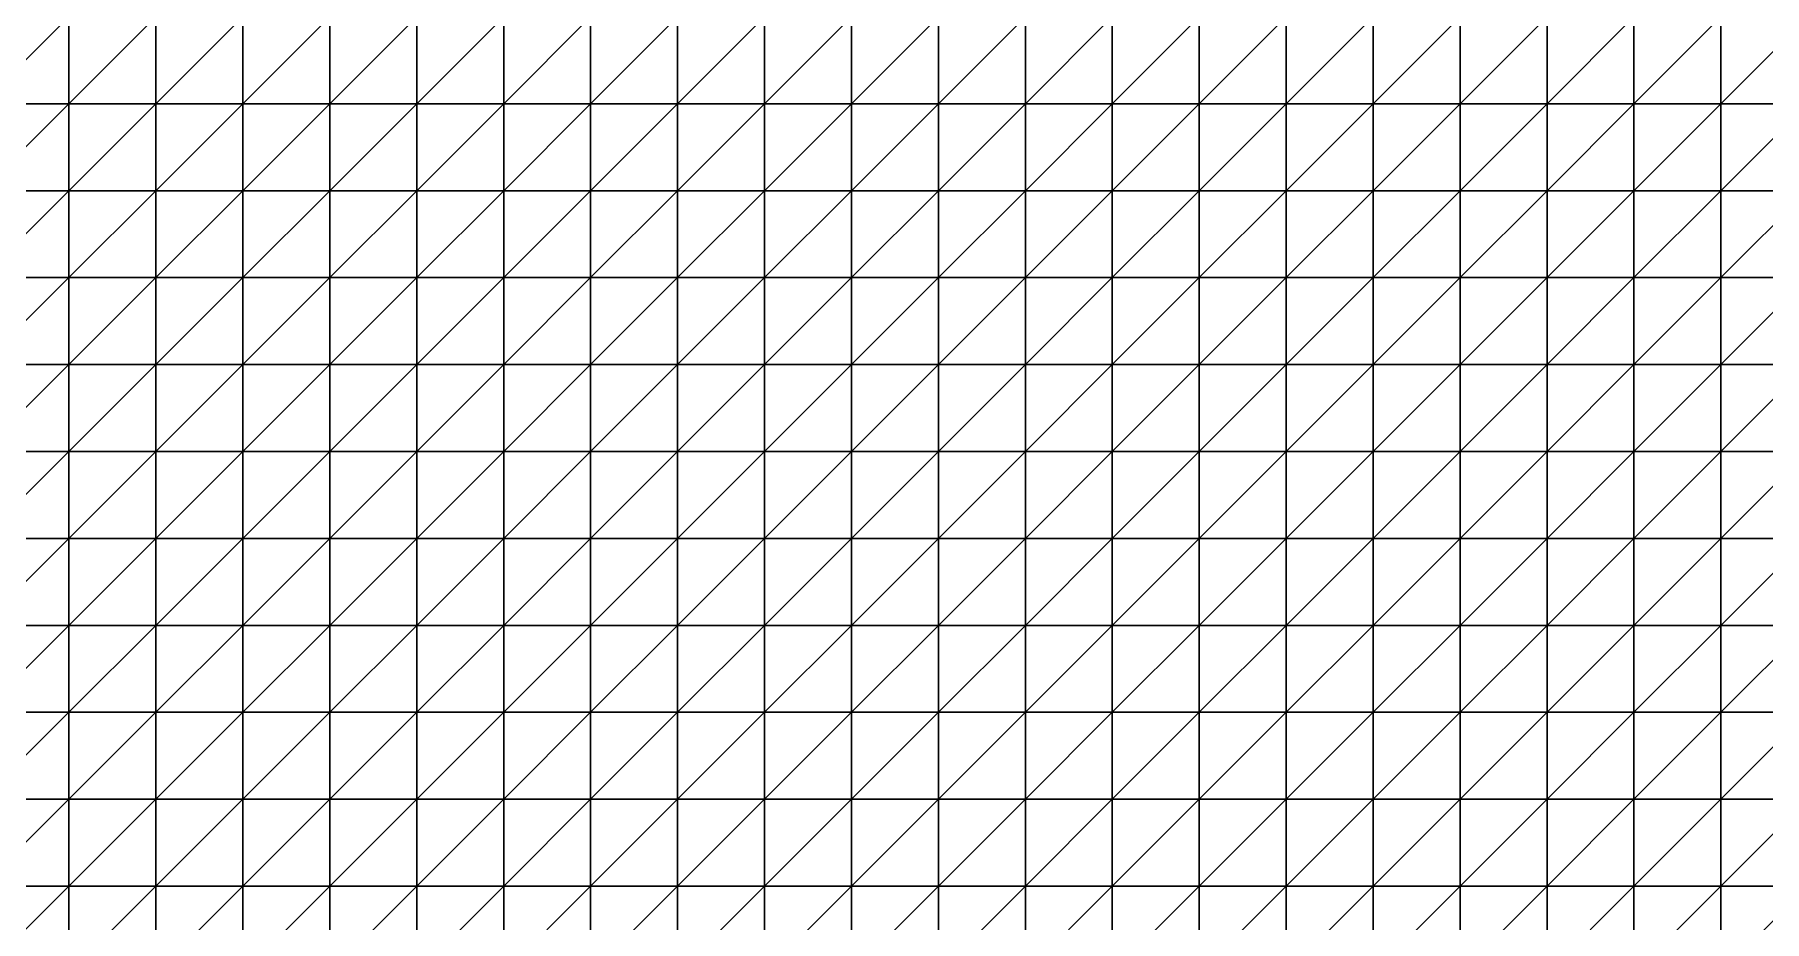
# Model space of a CAD drawing. Header units: metres. Extents: x 351000 to 353000, y 7455000 to 7457000.
# Drawn here: x 351490.1 to 351987.5, y 7456489.9 to 7456744.9 of the extents above; entities that cross this region are included whole.
import ezdxf

# ---------------------------------------------------------------- set-up
doc = ezdxf.new("R2010")
doc.units = ezdxf.units.M

msp = doc.modelspace()

# ---------------------------------------------------------------- linework, layer by layer
at = {"layer": 'TOPOGRAPHY'}
for points in [[(351475, 7456725, 1232.25), (351500, 7456725, 1232.84), (351500, 7456750, 1229.8)], [(351475, 7456725, 1232.25), (351500, 7456750, 1229.8), (351475, 7456750, 1229.65)], [(351500, 7456725, 1232.84), (351525, 7456725, 1232.74), (351525, 7456750, 1229.42)], [(351500, 7456725, 1232.84), (351525, 7456750, 1229.42), (351500, 7456750, 1229.8)], [(351525, 7456725, 1232.74), (351550, 7456725, 1231.99), (351550, 7456750, 1228.6)], [(351525, 7456725, 1232.74), (351550, 7456750, 1228.6), (351525, 7456750, 1229.42)], [(351550, 7456725, 1231.99), (351575, 7456725, 1230.74), (351575, 7456750, 1227.48)], [(351550, 7456725, 1231.99), (351575, 7456750, 1227.48), (351550, 7456750, 1228.6)], [(351575, 7456725, 1230.74), (351600, 7456725, 1229.17), (351600, 7456750, 1226.22)], [(351575, 7456725, 1230.74), (351600, 7456750, 1226.22), (351575, 7456750, 1227.48)], [(351600, 7456725, 1229.17), (351625, 7456725, 1227.48), (351625, 7456750, 1224.99)], [(351600, 7456725, 1229.17), (351625, 7456750, 1224.99), (351600, 7456750, 1226.22)], [(351625, 7456725, 1227.48), (351650, 7456725, 1225.91), (351650, 7456750, 1223.96)], [(351625, 7456725, 1227.48), (351650, 7456750, 1223.96), (351625, 7456750, 1224.99)], [(351650, 7456725, 1225.91), (351675, 7456725, 1224.66), (351675, 7456750, 1223.28)], [(351650, 7456725, 1225.91), (351675, 7456750, 1223.28), (351650, 7456750, 1223.96)], [(351675, 7456725, 1224.66), (351700, 7456725, 1223.91), (351700, 7456750, 1223.06)], [(351675, 7456725, 1224.66), (351700, 7456750, 1223.06), (351675, 7456750, 1223.28)], [(351700, 7456725, 1223.91), (351725, 7456725, 1223.79), (351725, 7456750, 1223.35)], [(351700, 7456725, 1223.91), (351725, 7456750, 1223.35), (351700, 7456750, 1223.06)], [(351725, 7456725, 1223.79), (351750, 7456725, 1224.37), (351750, 7456750, 1224.17)], [(351725, 7456725, 1223.79), (351750, 7456750, 1224.17), (351725, 7456750, 1223.35)], [(351750, 7456725, 1224.37), (351775, 7456725, 1225.65), (351775, 7456750, 1225.48)], [(351750, 7456725, 1224.37), (351775, 7456750, 1225.48), (351750, 7456750, 1224.17)], [(351775, 7456725, 1225.65), (351800, 7456725, 1227.59), (351800, 7456750, 1227.22)], [(351775, 7456725, 1225.65), (351800, 7456750, 1227.22), (351775, 7456750, 1225.48)], [(351800, 7456725, 1227.59), (351825, 7456725, 1230.09), (351825, 7456750, 1229.29)], [(351800, 7456725, 1227.59), (351825, 7456750, 1229.29), (351800, 7456750, 1227.22)], [(351825, 7456725, 1230.09), (351850, 7456725, 1233.02), (351850, 7456750, 1231.59)], [(351825, 7456725, 1230.09), (351850, 7456750, 1231.59), (351825, 7456750, 1229.29)], [(351850, 7456725, 1233.02), (351875, 7456725, 1236.21), (351875, 7456750, 1234.02)], [(351850, 7456725, 1233.02), (351875, 7456750, 1234.02), (351850, 7456750, 1231.59)], [(351875, 7456725, 1236.21), (351900, 7456725, 1239.51), (351900, 7456750, 1236.47)], [(351875, 7456725, 1236.21), (351900, 7456750, 1236.47), (351875, 7456750, 1234.02)], [(351900, 7456725, 1239.51), (351925, 7456725, 1242.76), (351925, 7456750, 1238.87)], [(351900, 7456725, 1239.51), (351925, 7456750, 1238.87), (351900, 7456750, 1236.47)], [(351925, 7456725, 1242.76), (351950, 7456725, 1245.83), (351950, 7456750, 1241.16)], [(351925, 7456725, 1242.76), (351950, 7456750, 1241.16), (351925, 7456750, 1238.87)], [(351950, 7456725, 1245.83), (351975, 7456725, 1248.62), (351975, 7456750, 1243.32)], [(351950, 7456725, 1245.83), (351975, 7456750, 1243.32), (351950, 7456750, 1241.16)], [(351975, 7456725, 1248.62), (352000, 7456725, 1251.05), (352000, 7456750, 1245.33)], [(351975, 7456725, 1248.62), (352000, 7456750, 1245.33), (351975, 7456750, 1243.32)], [(351475, 7456700, 1234.26), (351500, 7456700, 1235.17), (351500, 7456725, 1232.84)], [(351475, 7456700, 1234.26), (351500, 7456725, 1232.84), (351475, 7456725, 1232.25)], [(351500, 7456700, 1235.17), (351525, 7456700, 1235.32), (351525, 7456725, 1232.74)], [(351500, 7456700, 1235.17), (351525, 7456725, 1232.74), (351500, 7456725, 1232.84)], [(351525, 7456700, 1235.32), (351550, 7456700, 1234.74), (351550, 7456725, 1231.99)], [(351525, 7456700, 1235.32), (351550, 7456725, 1231.99), (351525, 7456725, 1232.74)], [(351550, 7456700, 1234.74), (351575, 7456700, 1233.56), (351575, 7456725, 1230.74)], [(351550, 7456700, 1234.74), (351575, 7456725, 1230.74), (351550, 7456725, 1231.99)], [(351575, 7456700, 1233.56), (351600, 7456700, 1231.95), (351600, 7456725, 1229.17)], [(351575, 7456700, 1233.56), (351600, 7456725, 1229.17), (351575, 7456725, 1230.74)], [(351600, 7456700, 1231.95), (351625, 7456700, 1230.15), (351625, 7456725, 1227.48)], [(351600, 7456700, 1231.95), (351625, 7456725, 1227.48), (351600, 7456725, 1229.17)], [(351625, 7456700, 1230.15), (351650, 7456700, 1228.39), (351650, 7456725, 1225.91)], [(351625, 7456700, 1230.15), (351650, 7456725, 1225.91), (351625, 7456725, 1227.48)], [(351650, 7456700, 1228.39), (351675, 7456700, 1226.94), (351675, 7456725, 1224.66)], [(351650, 7456700, 1228.39), (351675, 7456725, 1224.66), (351650, 7456725, 1225.91)], [(351675, 7456700, 1226.94), (351700, 7456700, 1226.01), (351700, 7456725, 1223.91)], [(351675, 7456700, 1226.94), (351700, 7456725, 1223.91), (351675, 7456725, 1224.66)], [(351700, 7456700, 1226.01), (351725, 7456700, 1225.78), (351725, 7456725, 1223.79)], [(351700, 7456700, 1226.01), (351725, 7456725, 1223.79), (351700, 7456725, 1223.91)], [(351725, 7456700, 1225.78), (351750, 7456700, 1226.35), (351750, 7456725, 1224.37)], [(351725, 7456700, 1225.78), (351750, 7456725, 1224.37), (351725, 7456725, 1223.79)], [(351750, 7456700, 1226.35), (351775, 7456700, 1227.75), (351775, 7456725, 1225.65)], [(351750, 7456700, 1226.35), (351775, 7456725, 1225.65), (351750, 7456725, 1224.37)], [(351775, 7456700, 1227.75), (351800, 7456700, 1229.96), (351800, 7456725, 1227.59)], [(351775, 7456700, 1227.75), (351800, 7456725, 1227.59), (351775, 7456725, 1225.65)], [(351800, 7456700, 1229.96), (351825, 7456700, 1232.85), (351825, 7456725, 1230.09)], [(351800, 7456700, 1229.96), (351825, 7456725, 1230.09), (351800, 7456725, 1227.59)], [(351825, 7456700, 1232.85), (351850, 7456700, 1236.29), (351850, 7456725, 1233.02)], [(351825, 7456700, 1232.85), (351850, 7456725, 1233.02), (351825, 7456725, 1230.09)], [(351850, 7456700, 1236.29), (351875, 7456700, 1240.07), (351875, 7456725, 1236.21)], [(351850, 7456700, 1236.29), (351875, 7456725, 1236.21), (351850, 7456725, 1233.02)], [(351875, 7456700, 1240.07), (351900, 7456700, 1243.97), (351900, 7456725, 1239.51)], [(351875, 7456700, 1240.07), (351900, 7456725, 1239.51), (351875, 7456725, 1236.21)], [(351900, 7456700, 1243.97), (351925, 7456700, 1247.8), (351925, 7456725, 1242.76)], [(351900, 7456700, 1243.97), (351925, 7456725, 1242.76), (351900, 7456725, 1239.51)], [(351925, 7456700, 1247.8), (351950, 7456700, 1251.34), (351950, 7456725, 1245.83)], [(351925, 7456700, 1247.8), (351950, 7456725, 1245.83), (351925, 7456725, 1242.76)], [(351950, 7456700, 1251.34), (351975, 7456700, 1254.45), (351975, 7456725, 1248.62)], [(351950, 7456700, 1251.34), (351975, 7456725, 1248.62), (351950, 7456725, 1245.83)], [(351975, 7456700, 1254.45), (352000, 7456700, 1257.01), (352000, 7456725, 1251.05)], [(351975, 7456700, 1254.45), (352000, 7456725, 1251.05), (351975, 7456725, 1248.62)], [(351475, 7456675, 1235.48), (351500, 7456675, 1236.64), (351500, 7456700, 1235.17)], [(351475, 7456675, 1235.48), (351500, 7456700, 1235.17), (351475, 7456700, 1234.26)], [(351500, 7456675, 1236.64), (351525, 7456675, 1237.09), (351525, 7456700, 1235.32)], [(351500, 7456675, 1236.64), (351525, 7456700, 1235.32), (351500, 7456700, 1235.17)], [(351525, 7456675, 1237.09), (351550, 7456675, 1236.85), (351550, 7456700, 1234.74)], [(351525, 7456675, 1237.09), (351550, 7456700, 1234.74), (351525, 7456700, 1235.32)], [(351550, 7456675, 1236.85), (351575, 7456675, 1236), (351575, 7456700, 1233.56)], [(351550, 7456675, 1236.85), (351575, 7456700, 1233.56), (351550, 7456700, 1234.74)], [(351575, 7456675, 1236), (351600, 7456675, 1234.71), (351600, 7456700, 1231.95)], [(351575, 7456675, 1236), (351600, 7456700, 1231.95), (351575, 7456700, 1233.56)], [(351600, 7456675, 1234.71), (351625, 7456675, 1233.18), (351625, 7456700, 1230.15)], [(351600, 7456675, 1234.71), (351625, 7456700, 1230.15), (351600, 7456700, 1231.95)], [(351625, 7456675, 1233.18), (351650, 7456675, 1231.67), (351650, 7456700, 1228.39)], [(351625, 7456675, 1233.18), (351650, 7456700, 1228.39), (351625, 7456700, 1230.15)], [(351650, 7456675, 1231.67), (351675, 7456675, 1230.43), (351675, 7456700, 1226.94)], [(351650, 7456675, 1231.67), (351675, 7456700, 1226.94), (351650, 7456700, 1228.39)], [(351675, 7456675, 1230.43), (351700, 7456675, 1229.69), (351700, 7456700, 1226.01)], [(351675, 7456675, 1230.43), (351700, 7456700, 1226.01), (351675, 7456700, 1226.94)], [(351700, 7456675, 1229.69), (351725, 7456675, 1229.62), (351725, 7456700, 1225.78)], [(351700, 7456675, 1229.69), (351725, 7456700, 1225.78), (351700, 7456700, 1226.01)], [(351725, 7456675, 1229.62), (351750, 7456675, 1230.37), (351750, 7456700, 1226.35)], [(351725, 7456675, 1229.62), (351750, 7456700, 1226.35), (351725, 7456700, 1225.78)], [(351750, 7456675, 1230.37), (351775, 7456675, 1231.97), (351775, 7456700, 1227.75)], [(351750, 7456675, 1230.37), (351775, 7456700, 1227.75), (351750, 7456700, 1226.35)], [(351775, 7456675, 1231.97), (351800, 7456675, 1234.4), (351800, 7456700, 1229.96)], [(351775, 7456675, 1231.97), (351800, 7456700, 1229.96), (351775, 7456700, 1227.75)], [(351800, 7456675, 1234.4), (351825, 7456675, 1237.55), (351825, 7456700, 1232.85)], [(351800, 7456675, 1234.4), (351825, 7456700, 1232.85), (351800, 7456700, 1229.96)], [(351825, 7456675, 1237.55), (351850, 7456675, 1241.25), (351850, 7456700, 1236.29)], [(351825, 7456675, 1237.55), (351850, 7456700, 1236.29), (351825, 7456700, 1232.85)], [(351850, 7456675, 1241.25), (351875, 7456675, 1245.28), (351875, 7456700, 1240.07)], [(351850, 7456675, 1241.25), (351875, 7456700, 1240.07), (351850, 7456700, 1236.29)], [(351875, 7456675, 1245.28), (351900, 7456675, 1249.42), (351900, 7456700, 1243.97)], [(351875, 7456675, 1245.28), (351900, 7456700, 1243.97), (351875, 7456700, 1240.07)], [(351900, 7456675, 1249.42), (351925, 7456675, 1253.41), (351925, 7456700, 1247.8)], [(351900, 7456675, 1249.42), (351925, 7456700, 1247.8), (351900, 7456700, 1243.97)], [(351925, 7456675, 1253.41), (351950, 7456675, 1257.03), (351950, 7456700, 1251.34)], [(351925, 7456675, 1253.41), (351950, 7456700, 1251.34), (351925, 7456700, 1247.8)], [(351950, 7456675, 1257.03), (351975, 7456675, 1260.09), (351975, 7456700, 1254.45)], [(351950, 7456675, 1257.03), (351975, 7456700, 1254.45), (351950, 7456700, 1251.34)], [(351975, 7456675, 1260.09), (352000, 7456675, 1262.44), (352000, 7456700, 1257.01)], [(351975, 7456675, 1260.09), (352000, 7456700, 1257.01), (351975, 7456700, 1254.45)], [(351475, 7456650, 1235.97), (351500, 7456650, 1237.38), (351500, 7456675, 1236.64)], [(351475, 7456650, 1235.97), (351500, 7456675, 1236.64), (351475, 7456675, 1235.48)], [(351500, 7456650, 1237.38), (351525, 7456650, 1238.24), (351525, 7456675, 1237.09)], [(351500, 7456650, 1237.38), (351525, 7456675, 1237.09), (351500, 7456675, 1236.64)], [(351525, 7456650, 1238.24), (351550, 7456650, 1238.54), (351550, 7456675, 1236.85)], [(351525, 7456650, 1238.24), (351550, 7456675, 1236.85), (351525, 7456675, 1237.09)], [(351550, 7456650, 1238.54), (351575, 7456650, 1238.32), (351575, 7456675, 1236)], [(351550, 7456650, 1238.54), (351575, 7456675, 1236), (351550, 7456675, 1236.85)], [(351575, 7456650, 1238.32), (351600, 7456650, 1237.7), (351600, 7456675, 1234.71)], [(351575, 7456650, 1238.32), (351600, 7456675, 1234.71), (351575, 7456675, 1236)], [(351600, 7456650, 1237.7), (351625, 7456650, 1236.84), (351625, 7456675, 1233.18)], [(351600, 7456650, 1237.7), (351625, 7456675, 1233.18), (351600, 7456675, 1234.71)], [(351625, 7456650, 1236.84), (351650, 7456650, 1235.96), (351650, 7456675, 1231.67)], [(351625, 7456650, 1236.84), (351650, 7456675, 1231.67), (351625, 7456675, 1233.18)], [(351650, 7456650, 1235.96), (351675, 7456650, 1235.28), (351675, 7456675, 1230.43)], [(351650, 7456650, 1235.96), (351675, 7456675, 1230.43), (351650, 7456675, 1231.67)], [(351675, 7456650, 1235.28), (351700, 7456650, 1235), (351700, 7456675, 1229.69)], [(351675, 7456650, 1235.28), (351700, 7456675, 1229.69), (351675, 7456675, 1230.43)], [(351700, 7456650, 1235), (351725, 7456650, 1235.31), (351725, 7456675, 1229.62)], [(351700, 7456650, 1235), (351725, 7456675, 1229.62), (351700, 7456675, 1229.69)], [(351725, 7456650, 1235.31), (351750, 7456650, 1236.33), (351750, 7456675, 1230.37)], [(351725, 7456650, 1235.31), (351750, 7456675, 1230.37), (351725, 7456675, 1229.62)], [(351750, 7456650, 1236.33), (351775, 7456650, 1238.09), (351775, 7456675, 1231.97)], [(351750, 7456650, 1236.33), (351775, 7456675, 1231.97), (351750, 7456675, 1230.37)], [(351775, 7456650, 1238.09), (351800, 7456650, 1240.6), (351800, 7456675, 1234.4)], [(351775, 7456650, 1238.09), (351800, 7456675, 1234.4), (351775, 7456675, 1231.97)], [(351800, 7456650, 1240.6), (351825, 7456650, 1243.75), (351825, 7456675, 1237.55)], [(351800, 7456650, 1240.6), (351825, 7456675, 1237.55), (351800, 7456675, 1234.4)], [(351825, 7456650, 1243.75), (351850, 7456650, 1247.37), (351850, 7456675, 1241.25)], [(351825, 7456650, 1243.75), (351850, 7456675, 1241.25), (351825, 7456675, 1237.55)], [(351850, 7456650, 1247.37), (351875, 7456650, 1251.27), (351875, 7456675, 1245.28)], [(351850, 7456650, 1247.37), (351875, 7456675, 1245.28), (351850, 7456675, 1241.25)], [(351875, 7456650, 1251.27), (351900, 7456650, 1255.21), (351900, 7456675, 1249.42)], [(351875, 7456650, 1251.27), (351900, 7456675, 1249.42), (351875, 7456675, 1245.28)], [(351900, 7456650, 1255.21), (351925, 7456650, 1258.94), (351925, 7456675, 1253.41)], [(351900, 7456650, 1255.21), (351925, 7456675, 1253.41), (351900, 7456675, 1249.42)], [(351925, 7456650, 1258.94), (351950, 7456650, 1262.24), (351950, 7456675, 1257.03)], [(351925, 7456650, 1258.94), (351950, 7456675, 1257.03), (351925, 7456675, 1253.41)], [(351950, 7456650, 1262.24), (351975, 7456650, 1264.9), (351975, 7456675, 1260.09)], [(351950, 7456650, 1262.24), (351975, 7456675, 1260.09), (351950, 7456675, 1257.03)], [(351975, 7456650, 1264.9), (352000, 7456650, 1266.79), (352000, 7456675, 1262.44)], [(351975, 7456650, 1264.9), (352000, 7456675, 1262.44), (351975, 7456675, 1260.09)], [(351475, 7456625, 1236.01), (351500, 7456625, 1237.74), (351500, 7456650, 1237.38)], [(351475, 7456625, 1236.01), (351500, 7456650, 1237.38), (351475, 7456650, 1235.97)], [(351500, 7456625, 1237.74), (351525, 7456625, 1239.15), (351525, 7456650, 1238.24)], [(351500, 7456625, 1237.74), (351525, 7456650, 1238.24), (351500, 7456650, 1237.38)], [(351525, 7456625, 1239.15), (351550, 7456625, 1240.18), (351550, 7456650, 1238.54)], [(351525, 7456625, 1239.15), (351550, 7456650, 1238.54), (351525, 7456650, 1238.24)], [(351550, 7456625, 1240.18), (351575, 7456625, 1240.83), (351575, 7456650, 1238.32)], [(351550, 7456625, 1240.18), (351575, 7456650, 1238.32), (351550, 7456650, 1238.54)], [(351575, 7456625, 1240.83), (351600, 7456625, 1241.16), (351600, 7456650, 1237.7)], [(351575, 7456625, 1240.83), (351600, 7456650, 1237.7), (351575, 7456650, 1238.32)], [(351600, 7456625, 1241.16), (351625, 7456625, 1241.25), (351625, 7456650, 1236.84)], [(351600, 7456625, 1241.16), (351625, 7456650, 1236.84), (351600, 7456650, 1237.7)], [(351625, 7456625, 1241.25), (351650, 7456625, 1241.27), (351650, 7456650, 1235.96)], [(351625, 7456625, 1241.25), (351650, 7456650, 1235.96), (351625, 7456650, 1236.84)], [(351650, 7456625, 1241.27), (351675, 7456625, 1241.37), (351675, 7456650, 1235.28)], [(351650, 7456625, 1241.27), (351675, 7456650, 1235.28), (351650, 7456650, 1235.96)], [(351675, 7456625, 1241.37), (351700, 7456625, 1241.72), (351700, 7456650, 1235)], [(351675, 7456625, 1241.37), (351700, 7456650, 1235), (351675, 7456650, 1235.28)], [(351700, 7456625, 1241.72), (351725, 7456625, 1242.47), (351725, 7456650, 1235.31)], [(351700, 7456625, 1241.72), (351725, 7456650, 1235.31), (351700, 7456650, 1235)], [(351725, 7456625, 1242.47), (351750, 7456625, 1243.72), (351750, 7456650, 1236.33)], [(351725, 7456625, 1242.47), (351750, 7456650, 1236.33), (351725, 7456650, 1235.31)], [(351750, 7456625, 1243.72), (351775, 7456625, 1245.53), (351775, 7456650, 1238.09)], [(351750, 7456625, 1243.72), (351775, 7456650, 1238.09), (351750, 7456650, 1236.33)], [(351775, 7456625, 1245.53), (351800, 7456625, 1247.9), (351800, 7456650, 1240.6)], [(351775, 7456625, 1245.53), (351800, 7456650, 1240.6), (351775, 7456650, 1238.09)], [(351800, 7456625, 1247.9), (351825, 7456625, 1250.75), (351825, 7456650, 1243.75)], [(351800, 7456625, 1247.9), (351825, 7456650, 1243.75), (351800, 7456650, 1240.6)], [(351825, 7456625, 1250.75), (351850, 7456625, 1253.95), (351850, 7456650, 1247.37)], [(351825, 7456625, 1250.75), (351850, 7456650, 1247.37), (351825, 7456650, 1243.75)], [(351850, 7456625, 1253.95), (351875, 7456625, 1257.33), (351875, 7456650, 1251.27)], [(351850, 7456625, 1253.95), (351875, 7456650, 1251.27), (351850, 7456650, 1247.37)], [(351875, 7456625, 1257.33), (351900, 7456625, 1260.68), (351900, 7456650, 1255.21)], [(351875, 7456625, 1257.33), (351900, 7456650, 1255.21), (351875, 7456650, 1251.27)], [(351900, 7456625, 1260.68), (351925, 7456625, 1263.79), (351925, 7456650, 1258.94)], [(351900, 7456625, 1260.68), (351925, 7456650, 1258.94), (351900, 7456650, 1255.21)], [(351925, 7456625, 1263.79), (351950, 7456625, 1266.46), (351950, 7456650, 1262.24)], [(351925, 7456625, 1263.79), (351950, 7456650, 1262.24), (351925, 7456650, 1258.94)], [(351950, 7456625, 1266.46), (351975, 7456625, 1268.5), (351975, 7456650, 1264.9)], [(351950, 7456625, 1266.46), (351975, 7456650, 1264.9), (351950, 7456650, 1262.24)], [(351975, 7456625, 1268.5), (352000, 7456625, 1269.8), (352000, 7456650, 1266.79)], [(351975, 7456625, 1268.5), (352000, 7456650, 1266.79), (351975, 7456650, 1264.9)], [(351475, 7456600, 1236.05), (351500, 7456600, 1238.17), (351500, 7456625, 1237.74)], [(351475, 7456600, 1236.05), (351500, 7456625, 1237.74), (351475, 7456625, 1236.01)], [(351500, 7456600, 1238.17), (351525, 7456600, 1240.23), (351525, 7456625, 1239.15)], [(351500, 7456600, 1238.17), (351525, 7456625, 1239.15), (351500, 7456625, 1237.74)], [(351525, 7456600, 1240.23), (351550, 7456600, 1242.13), (351550, 7456625, 1240.18)], [(351525, 7456600, 1240.23), (351550, 7456625, 1240.18), (351525, 7456625, 1239.15)], [(351550, 7456600, 1242.13), (351575, 7456600, 1243.79), (351575, 7456625, 1240.83)], [(351550, 7456600, 1242.13), (351575, 7456625, 1240.83), (351550, 7456625, 1240.18)], [(351575, 7456600, 1243.79), (351600, 7456600, 1245.19), (351600, 7456625, 1241.16)], [(351575, 7456600, 1243.79), (351600, 7456625, 1241.16), (351575, 7456625, 1240.83)], [(351600, 7456600, 1245.19), (351625, 7456600, 1246.36), (351625, 7456625, 1241.25)], [(351600, 7456600, 1245.19), (351625, 7456625, 1241.25), (351600, 7456625, 1241.16)], [(351625, 7456600, 1246.36), (351650, 7456600, 1247.36), (351650, 7456625, 1241.27)], [(351625, 7456600, 1246.36), (351650, 7456625, 1241.27), (351625, 7456625, 1241.25)], [(351650, 7456600, 1247.36), (351675, 7456600, 1248.29), (351675, 7456625, 1241.37)], [(351650, 7456600, 1247.36), (351675, 7456625, 1241.37), (351650, 7456625, 1241.27)], [(351675, 7456600, 1248.29), (351700, 7456600, 1249.26), (351700, 7456625, 1241.72)], [(351675, 7456600, 1248.29), (351700, 7456625, 1241.72), (351675, 7456625, 1241.37)], [(351700, 7456600, 1249.26), (351725, 7456600, 1250.39), (351725, 7456625, 1242.47)], [(351700, 7456600, 1249.26), (351725, 7456625, 1242.47), (351700, 7456625, 1241.72)], [(351725, 7456600, 1250.39), (351750, 7456600, 1251.76), (351750, 7456625, 1243.72)], [(351725, 7456600, 1250.39), (351750, 7456625, 1243.72), (351725, 7456625, 1242.47)], [(351750, 7456600, 1251.76), (351775, 7456600, 1253.43), (351775, 7456625, 1245.53)], [(351750, 7456600, 1251.76), (351775, 7456625, 1245.53), (351750, 7456625, 1243.72)], [(351775, 7456600, 1253.43), (351800, 7456600, 1255.43), (351800, 7456625, 1247.9)], [(351775, 7456600, 1253.43), (351800, 7456625, 1247.9), (351775, 7456625, 1245.53)], [(351800, 7456600, 1255.43), (351825, 7456600, 1257.71), (351825, 7456625, 1250.75)], [(351800, 7456600, 1255.43), (351825, 7456625, 1250.75), (351800, 7456625, 1247.9)], [(351825, 7456600, 1257.71), (351850, 7456600, 1260.21), (351850, 7456625, 1253.95)], [(351825, 7456600, 1257.71), (351850, 7456625, 1253.95), (351825, 7456625, 1250.75)], [(351850, 7456600, 1260.21), (351875, 7456600, 1262.79), (351875, 7456625, 1257.33)], [(351850, 7456600, 1260.21), (351875, 7456625, 1257.33), (351850, 7456625, 1253.95)], [(351875, 7456600, 1262.79), (351900, 7456600, 1265.31), (351900, 7456625, 1260.68)], [(351875, 7456600, 1262.79), (351900, 7456625, 1260.68), (351875, 7456625, 1257.33)], [(351900, 7456600, 1265.31), (351925, 7456600, 1267.59), (351925, 7456625, 1263.79)], [(351900, 7456600, 1265.31), (351925, 7456625, 1263.79), (351900, 7456625, 1260.68)], [(351925, 7456600, 1267.59), (351950, 7456600, 1269.49), (351950, 7456625, 1266.46)], [(351925, 7456600, 1267.59), (351950, 7456625, 1266.46), (351925, 7456625, 1263.79)], [(351950, 7456600, 1269.49), (351975, 7456600, 1270.84), (351975, 7456625, 1268.5)], [(351950, 7456600, 1269.49), (351975, 7456625, 1268.5), (351950, 7456625, 1266.46)], [(351975, 7456600, 1270.84), (352000, 7456600, 1271.56), (352000, 7456625, 1269.8)], [(351975, 7456600, 1270.84), (352000, 7456625, 1269.8), (351975, 7456625, 1268.5)], [(351475, 7456575, 1236.53), (351500, 7456575, 1239.11), (351500, 7456600, 1238.17)], [(351475, 7456575, 1236.53), (351500, 7456600, 1238.17), (351475, 7456600, 1236.05)], [(351500, 7456575, 1239.11), (351525, 7456575, 1241.85), (351525, 7456600, 1240.23)], [(351500, 7456575, 1239.11), (351525, 7456600, 1240.23), (351500, 7456600, 1238.17)], [(351525, 7456575, 1241.85), (351550, 7456575, 1244.6), (351550, 7456600, 1242.13)], [(351525, 7456575, 1241.85), (351550, 7456600, 1242.13), (351525, 7456600, 1240.23)], [(351550, 7456575, 1244.6), (351575, 7456575, 1247.24), (351575, 7456600, 1243.79)], [(351550, 7456575, 1244.6), (351575, 7456600, 1243.79), (351550, 7456600, 1242.13)], [(351575, 7456575, 1247.24), (351600, 7456575, 1249.67), (351600, 7456600, 1245.19)], [(351575, 7456575, 1247.24), (351600, 7456600, 1245.19), (351575, 7456600, 1243.79)], [(351600, 7456575, 1249.67), (351625, 7456575, 1251.83), (351625, 7456600, 1246.36)], [(351600, 7456575, 1249.67), (351625, 7456600, 1246.36), (351600, 7456600, 1245.19)], [(351625, 7456575, 1251.83), (351650, 7456575, 1253.72), (351650, 7456600, 1247.36)], [(351625, 7456575, 1251.83), (351650, 7456600, 1247.36), (351625, 7456600, 1246.36)], [(351650, 7456575, 1253.72), (351675, 7456575, 1255.37), (351675, 7456600, 1248.29)], [(351650, 7456575, 1253.72), (351675, 7456600, 1248.29), (351650, 7456600, 1247.36)], [(351675, 7456575, 1255.37), (351700, 7456575, 1256.82), (351700, 7456600, 1249.26)], [(351675, 7456575, 1255.37), (351700, 7456600, 1249.26), (351675, 7456600, 1248.29)], [(351700, 7456575, 1256.82), (351725, 7456575, 1258.17), (351725, 7456600, 1250.39)], [(351700, 7456575, 1256.82), (351725, 7456600, 1250.39), (351700, 7456600, 1249.26)], [(351725, 7456575, 1258.17), (351750, 7456575, 1259.49), (351750, 7456600, 1251.76)], [(351725, 7456575, 1258.17), (351750, 7456600, 1251.76), (351725, 7456600, 1250.39)], [(351750, 7456575, 1259.49), (351775, 7456575, 1260.86), (351775, 7456600, 1253.43)], [(351750, 7456575, 1259.49), (351775, 7456600, 1253.43), (351750, 7456600, 1251.76)], [(351775, 7456575, 1260.86), (351800, 7456575, 1262.32), (351800, 7456600, 1255.43)], [(351775, 7456575, 1260.86), (351800, 7456600, 1255.43), (351775, 7456600, 1253.43)], [(351800, 7456575, 1262.32), (351825, 7456575, 1263.89), (351825, 7456600, 1257.71)], [(351800, 7456575, 1262.32), (351825, 7456600, 1257.71), (351800, 7456600, 1255.43)], [(351825, 7456575, 1263.89), (351850, 7456575, 1265.54), (351850, 7456600, 1260.21)], [(351825, 7456575, 1263.89), (351850, 7456600, 1260.21), (351825, 7456600, 1257.71)], [(351850, 7456575, 1265.54), (351875, 7456575, 1267.22), (351875, 7456600, 1262.79)], [(351850, 7456575, 1265.54), (351875, 7456600, 1262.79), (351850, 7456600, 1260.21)], [(351875, 7456575, 1267.22), (351900, 7456575, 1268.84), (351900, 7456600, 1265.31)], [(351875, 7456575, 1267.22), (351900, 7456600, 1265.31), (351875, 7456600, 1262.79)], [(351900, 7456575, 1268.84), (351925, 7456575, 1270.29), (351925, 7456600, 1267.59)], [(351900, 7456575, 1268.84), (351925, 7456600, 1267.59), (351900, 7456600, 1265.31)], [(351925, 7456575, 1270.29), (351950, 7456575, 1271.45), (351950, 7456600, 1269.49)], [(351925, 7456575, 1270.29), (351950, 7456600, 1269.49), (351925, 7456600, 1267.59)], [(351950, 7456575, 1271.45), (351975, 7456575, 1272.21), (351975, 7456600, 1270.84)], [(351950, 7456575, 1271.45), (351975, 7456600, 1270.84), (351950, 7456600, 1269.49)], [(351975, 7456575, 1272.21), (352000, 7456575, 1272.5), (352000, 7456600, 1271.56)], [(351975, 7456575, 1272.21), (352000, 7456600, 1271.56), (351975, 7456600, 1270.84)], [(351475, 7456550, 1237.77), (351500, 7456550, 1240.79), (351500, 7456575, 1239.11)], [(351475, 7456550, 1237.77), (351500, 7456575, 1239.11), (351475, 7456575, 1236.53)], [(351500, 7456550, 1240.79), (351525, 7456550, 1244.12), (351525, 7456575, 1241.85)], [(351500, 7456550, 1240.79), (351525, 7456575, 1241.85), (351500, 7456575, 1239.11)], [(351525, 7456550, 1244.12), (351550, 7456550, 1247.59), (351550, 7456575, 1244.6)], [(351525, 7456550, 1244.12), (351550, 7456575, 1244.6), (351525, 7456575, 1241.85)], [(351550, 7456550, 1247.59), (351575, 7456550, 1251.01), (351575, 7456575, 1247.24)], [(351550, 7456550, 1247.59), (351575, 7456575, 1247.24), (351550, 7456575, 1244.6)], [(351575, 7456550, 1251.01), (351600, 7456550, 1254.24), (351600, 7456575, 1249.67)], [(351575, 7456550, 1251.01), (351600, 7456575, 1249.67), (351575, 7456575, 1247.24)], [(351600, 7456550, 1254.24), (351625, 7456550, 1257.15), (351625, 7456575, 1251.83)], [(351600, 7456550, 1254.24), (351625, 7456575, 1251.83), (351600, 7456575, 1249.67)], [(351625, 7456550, 1257.15), (351650, 7456550, 1259.68), (351650, 7456575, 1253.72)], [(351625, 7456550, 1257.15), (351650, 7456575, 1253.72), (351625, 7456575, 1251.83)], [(351650, 7456550, 1259.68), (351675, 7456550, 1261.8), (351675, 7456575, 1255.37)], [(351650, 7456550, 1259.68), (351675, 7456575, 1255.37), (351650, 7456575, 1253.72)], [(351675, 7456550, 1261.8), (351700, 7456550, 1263.53), (351700, 7456575, 1256.82)], [(351675, 7456550, 1261.8), (351700, 7456575, 1256.82), (351675, 7456575, 1255.37)], [(351700, 7456550, 1263.53), (351725, 7456550, 1264.93), (351725, 7456575, 1258.17)], [(351700, 7456550, 1263.53), (351725, 7456575, 1258.17), (351700, 7456575, 1256.82)], [(351725, 7456550, 1264.93), (351750, 7456550, 1266.07), (351750, 7456575, 1259.49)], [(351725, 7456550, 1264.93), (351750, 7456575, 1259.49), (351725, 7456575, 1258.17)], [(351750, 7456550, 1266.07), (351775, 7456550, 1267.04), (351775, 7456575, 1260.86)], [(351750, 7456550, 1266.07), (351775, 7456575, 1260.86), (351750, 7456575, 1259.49)], [(351775, 7456550, 1267.04), (351800, 7456550, 1267.91), (351800, 7456575, 1262.32)], [(351775, 7456550, 1267.04), (351800, 7456575, 1262.32), (351775, 7456575, 1260.86)], [(351800, 7456550, 1267.91), (351825, 7456550, 1268.77), (351825, 7456575, 1263.89)], [(351800, 7456550, 1267.91), (351825, 7456575, 1263.89), (351800, 7456575, 1262.32)], [(351825, 7456550, 1268.77), (351850, 7456550, 1269.63), (351850, 7456575, 1265.54)], [(351825, 7456550, 1268.77), (351850, 7456575, 1265.54), (351825, 7456575, 1263.89)], [(351850, 7456550, 1269.63), (351875, 7456550, 1270.5), (351875, 7456575, 1267.22)], [(351850, 7456550, 1269.63), (351875, 7456575, 1267.22), (351850, 7456575, 1265.54)], [(351875, 7456550, 1270.5), (351900, 7456550, 1271.35), (351900, 7456575, 1268.84)], [(351875, 7456550, 1270.5), (351900, 7456575, 1268.84), (351875, 7456575, 1267.22)], [(351900, 7456550, 1271.35), (351925, 7456550, 1272.12), (351925, 7456575, 1270.29)], [(351900, 7456550, 1271.35), (351925, 7456575, 1270.29), (351900, 7456575, 1268.84)], [(351925, 7456550, 1272.12), (351950, 7456550, 1272.74), (351950, 7456575, 1271.45)], [(351925, 7456550, 1272.12), (351950, 7456575, 1271.45), (351925, 7456575, 1270.29)], [(351950, 7456550, 1272.74), (351975, 7456550, 1273.13), (351975, 7456575, 1272.21)], [(351950, 7456550, 1272.74), (351975, 7456575, 1272.21), (351950, 7456575, 1271.45)], [(351975, 7456550, 1273.13), (352000, 7456550, 1273.2), (352000, 7456575, 1272.5)], [(351975, 7456550, 1273.13), (352000, 7456575, 1272.5), (351975, 7456575, 1272.21)], [(351475, 7456525, 1239.85), (351500, 7456525, 1243.19), (351500, 7456550, 1240.79)], [(351475, 7456525, 1239.85), (351500, 7456550, 1240.79), (351475, 7456550, 1237.77)], [(351500, 7456525, 1243.19), (351525, 7456525, 1246.91), (351525, 7456550, 1244.12)], [(351500, 7456525, 1243.19), (351525, 7456550, 1244.12), (351500, 7456550, 1240.79)], [(351525, 7456525, 1246.91), (351550, 7456525, 1250.81), (351550, 7456550, 1247.59)], [(351525, 7456525, 1246.91), (351550, 7456550, 1247.59), (351525, 7456550, 1244.12)], [(351550, 7456525, 1250.81), (351575, 7456525, 1254.69), (351575, 7456550, 1251.01)], [(351550, 7456525, 1250.81), (351575, 7456550, 1251.01), (351550, 7456550, 1247.59)], [(351575, 7456525, 1254.69), (351600, 7456525, 1258.36), (351600, 7456550, 1254.24)], [(351575, 7456525, 1254.69), (351600, 7456550, 1254.24), (351575, 7456550, 1251.01)], [(351600, 7456525, 1258.36), (351625, 7456525, 1261.68), (351625, 7456550, 1257.15)], [(351600, 7456525, 1258.36), (351625, 7456550, 1257.15), (351600, 7456550, 1254.24)], [(351625, 7456525, 1261.68), (351650, 7456525, 1264.52), (351650, 7456550, 1259.68)], [(351625, 7456525, 1261.68), (351650, 7456550, 1259.68), (351625, 7456550, 1257.15)], [(351650, 7456525, 1264.52), (351675, 7456525, 1266.85), (351675, 7456550, 1261.8)], [(351650, 7456525, 1264.52), (351675, 7456550, 1261.8), (351650, 7456550, 1259.68)], [(351675, 7456525, 1266.85), (351700, 7456525, 1268.64), (351700, 7456550, 1263.53)], [(351675, 7456525, 1266.85), (351700, 7456550, 1263.53), (351675, 7456550, 1261.8)], [(351700, 7456525, 1268.64), (351725, 7456525, 1269.95), (351725, 7456550, 1264.93)], [(351700, 7456525, 1268.64), (351725, 7456550, 1264.93), (351700, 7456550, 1263.53)], [(351725, 7456525, 1269.95), (351750, 7456525, 1270.86), (351750, 7456550, 1266.07)], [(351725, 7456525, 1269.95), (351750, 7456550, 1266.07), (351725, 7456550, 1264.93)], [(351750, 7456525, 1270.86), (351775, 7456525, 1271.46), (351775, 7456550, 1267.04)], [(351750, 7456525, 1270.86), (351775, 7456550, 1267.04), (351750, 7456550, 1266.07)], [(351775, 7456525, 1271.46), (351800, 7456525, 1271.86), (351800, 7456550, 1267.91)], [(351775, 7456525, 1271.46), (351800, 7456550, 1267.91), (351775, 7456550, 1267.04)], [(351800, 7456525, 1271.86), (351825, 7456525, 1272.17), (351825, 7456550, 1268.77)], [(351800, 7456525, 1271.86), (351825, 7456550, 1268.77), (351800, 7456550, 1267.91)], [(351825, 7456525, 1272.17), (351850, 7456525, 1272.47), (351850, 7456550, 1269.63)], [(351825, 7456525, 1272.17), (351850, 7456550, 1269.63), (351825, 7456550, 1268.77)], [(351850, 7456525, 1272.47), (351875, 7456525, 1272.79), (351875, 7456550, 1270.5)], [(351850, 7456525, 1272.47), (351875, 7456550, 1270.5), (351850, 7456550, 1269.63)], [(351875, 7456525, 1272.79), (351900, 7456525, 1273.16), (351900, 7456550, 1271.35)], [(351875, 7456525, 1272.79), (351900, 7456550, 1271.35), (351875, 7456550, 1270.5)], [(351900, 7456525, 1273.16), (351925, 7456525, 1273.56), (351925, 7456550, 1272.12)], [(351900, 7456525, 1273.16), (351925, 7456550, 1272.12), (351900, 7456550, 1271.35)], [(351925, 7456525, 1273.56), (351950, 7456525, 1273.92), (351950, 7456550, 1272.74)], [(351925, 7456525, 1273.56), (351950, 7456550, 1272.74), (351925, 7456550, 1272.12)], [(351950, 7456525, 1273.92), (351975, 7456525, 1274.19), (351975, 7456550, 1273.13)], [(351950, 7456525, 1273.92), (351975, 7456550, 1273.13), (351950, 7456550, 1272.74)], [(351975, 7456525, 1274.19), (352000, 7456525, 1274.27), (352000, 7456550, 1273.2)], [(351975, 7456525, 1274.19), (352000, 7456550, 1273.2), (351975, 7456550, 1273.13)], [(351475, 7456500, 1242.56), (351500, 7456500, 1246.01), (351500, 7456525, 1243.19)], [(351475, 7456500, 1242.56), (351500, 7456525, 1243.19), (351475, 7456525, 1239.85)], [(351500, 7456500, 1246.01), (351525, 7456500, 1249.81), (351525, 7456525, 1246.91)], [(351500, 7456500, 1246.01), (351525, 7456525, 1246.91), (351500, 7456525, 1243.19)], [(351525, 7456500, 1249.81), (351550, 7456500, 1253.78), (351550, 7456525, 1250.81)], [(351525, 7456500, 1249.81), (351550, 7456525, 1250.81), (351525, 7456525, 1246.91)], [(351550, 7456500, 1253.78), (351575, 7456500, 1257.73), (351575, 7456525, 1254.69)], [(351550, 7456500, 1253.78), (351575, 7456525, 1254.69), (351550, 7456525, 1250.81)], [(351575, 7456500, 1257.73), (351600, 7456500, 1261.46), (351600, 7456525, 1258.36)], [(351575, 7456500, 1257.73), (351600, 7456525, 1258.36), (351575, 7456525, 1254.69)], [(351600, 7456500, 1261.46), (351625, 7456500, 1264.81), (351625, 7456525, 1261.68)], [(351600, 7456500, 1261.46), (351625, 7456525, 1261.68), (351600, 7456525, 1258.36)], [(351625, 7456500, 1264.81), (351650, 7456500, 1267.67), (351650, 7456525, 1264.52)], [(351625, 7456500, 1264.81), (351650, 7456525, 1264.52), (351625, 7456525, 1261.68)], [(351650, 7456500, 1267.67), (351675, 7456500, 1269.97), (351675, 7456525, 1266.85)], [(351650, 7456500, 1267.67), (351675, 7456525, 1266.85), (351650, 7456525, 1264.52)], [(351675, 7456500, 1269.97), (351700, 7456500, 1271.7), (351700, 7456525, 1268.64)], [(351675, 7456500, 1269.97), (351700, 7456525, 1268.64), (351675, 7456525, 1266.85)], [(351700, 7456500, 1271.7), (351725, 7456500, 1272.9), (351725, 7456525, 1269.95)], [(351700, 7456500, 1271.7), (351725, 7456525, 1269.95), (351700, 7456525, 1268.64)], [(351725, 7456500, 1272.9), (351750, 7456500, 1273.64), (351750, 7456525, 1270.86)], [(351725, 7456500, 1272.9), (351750, 7456525, 1270.86), (351725, 7456525, 1269.95)], [(351750, 7456500, 1273.64), (351775, 7456500, 1274.04), (351775, 7456525, 1271.46)], [(351750, 7456500, 1273.64), (351775, 7456525, 1271.46), (351750, 7456525, 1270.86)], [(351775, 7456500, 1274.04), (351800, 7456500, 1274.21), (351800, 7456525, 1271.86)], [(351775, 7456500, 1274.04), (351800, 7456525, 1271.86), (351775, 7456525, 1271.46)], [(351800, 7456500, 1274.21), (351825, 7456500, 1274.29), (351825, 7456525, 1272.17)], [(351800, 7456500, 1274.21), (351825, 7456525, 1272.17), (351800, 7456525, 1271.86)], [(351825, 7456500, 1274.29), (351850, 7456500, 1274.37), (351850, 7456525, 1272.47)], [(351825, 7456500, 1274.29), (351850, 7456525, 1272.47), (351825, 7456525, 1272.17)], [(351850, 7456500, 1274.37), (351875, 7456500, 1274.51), (351875, 7456525, 1272.79)], [(351850, 7456500, 1274.37), (351875, 7456525, 1272.79), (351850, 7456525, 1272.47)], [(351875, 7456500, 1274.51), (351900, 7456500, 1274.76), (351900, 7456525, 1273.16)], [(351875, 7456500, 1274.51), (351900, 7456525, 1273.16), (351875, 7456525, 1272.79)], [(351900, 7456500, 1274.76), (351925, 7456500, 1275.11), (351925, 7456525, 1273.56)], [(351900, 7456500, 1274.76), (351925, 7456525, 1273.56), (351900, 7456525, 1273.16)], [(351925, 7456500, 1275.11), (351950, 7456500, 1275.51), (351950, 7456525, 1273.92)], [(351925, 7456500, 1275.11), (351950, 7456525, 1273.92), (351925, 7456525, 1273.56)], [(351950, 7456500, 1275.51), (351975, 7456500, 1275.88), (351975, 7456525, 1274.19)], [(351950, 7456500, 1275.51), (351975, 7456525, 1274.19), (351950, 7456525, 1273.92)], [(351975, 7456500, 1275.88), (352000, 7456500, 1276.13), (352000, 7456525, 1274.27)], [(351975, 7456500, 1275.88), (352000, 7456525, 1274.27), (351975, 7456525, 1274.19)], [(351475, 7456475, 1245.41), (351500, 7456475, 1248.71), (351500, 7456500, 1246.01)], [(351475, 7456475, 1245.41), (351500, 7456500, 1246.01), (351475, 7456500, 1242.56)], [(351500, 7456475, 1248.71), (351525, 7456475, 1252.28), (351525, 7456500, 1249.81)], [(351500, 7456475, 1248.71), (351525, 7456500, 1249.81), (351500, 7456500, 1246.01)], [(351525, 7456475, 1252.28), (351550, 7456475, 1255.97), (351550, 7456500, 1253.78)], [(351525, 7456475, 1252.28), (351550, 7456500, 1253.78), (351525, 7456500, 1249.81)], [(351550, 7456475, 1255.97), (351575, 7456475, 1259.63), (351575, 7456500, 1257.73)], [(351550, 7456475, 1255.97), (351575, 7456500, 1257.73), (351550, 7456500, 1253.78)], [(351575, 7456475, 1259.63), (351600, 7456475, 1263.08), (351600, 7456500, 1261.46)], [(351575, 7456475, 1259.63), (351600, 7456500, 1261.46), (351575, 7456500, 1257.73)], [(351600, 7456475, 1263.08), (351625, 7456475, 1266.19), (351625, 7456500, 1264.81)], [(351600, 7456475, 1263.08), (351625, 7456500, 1264.81), (351600, 7456500, 1261.46)], [(351625, 7456475, 1266.19), (351650, 7456475, 1268.85), (351650, 7456500, 1267.67)], [(351625, 7456475, 1266.19), (351650, 7456500, 1267.67), (351625, 7456500, 1264.81)], [(351650, 7456475, 1268.85), (351675, 7456475, 1271.01), (351675, 7456500, 1269.97)], [(351650, 7456475, 1268.85), (351675, 7456500, 1269.97), (351650, 7456500, 1267.67)], [(351675, 7456475, 1271.01), (351700, 7456475, 1272.66), (351700, 7456500, 1271.7)], [(351675, 7456475, 1271.01), (351700, 7456500, 1271.7), (351675, 7456500, 1269.97)], [(351700, 7456475, 1272.66), (351725, 7456475, 1273.83), (351725, 7456500, 1272.9)], [(351700, 7456475, 1272.66), (351725, 7456500, 1272.9), (351700, 7456500, 1271.7)], [(351725, 7456475, 1273.83), (351750, 7456475, 1274.59), (351750, 7456500, 1273.64)], [(351725, 7456475, 1273.83), (351750, 7456500, 1273.64), (351725, 7456500, 1272.9)], [(351750, 7456475, 1274.59), (351775, 7456475, 1275.06), (351775, 7456500, 1274.04)], [(351750, 7456475, 1274.59), (351775, 7456500, 1274.04), (351750, 7456500, 1273.64)], [(351775, 7456475, 1275.06), (351800, 7456475, 1275.34), (351800, 7456500, 1274.21)], [(351775, 7456475, 1275.06), (351800, 7456500, 1274.21), (351775, 7456500, 1274.04)], [(351800, 7456475, 1275.34), (351825, 7456475, 1275.56), (351825, 7456500, 1274.29)], [(351800, 7456475, 1275.34), (351825, 7456500, 1274.29), (351800, 7456500, 1274.21)], [(351825, 7456475, 1275.56), (351850, 7456475, 1275.81), (351850, 7456500, 1274.37)], [(351825, 7456475, 1275.56), (351850, 7456500, 1274.37), (351825, 7456500, 1274.29)], [(351850, 7456475, 1275.81), (351875, 7456475, 1276.15), (351875, 7456500, 1274.51)], [(351850, 7456475, 1275.81), (351875, 7456500, 1274.51), (351850, 7456500, 1274.37)], [(351875, 7456475, 1276.15), (351900, 7456475, 1276.62), (351900, 7456500, 1274.76)], [(351875, 7456475, 1276.15), (351900, 7456500, 1274.76), (351875, 7456500, 1274.51)], [(351900, 7456475, 1276.62), (351925, 7456475, 1277.2), (351925, 7456500, 1275.11)], [(351900, 7456475, 1276.62), (351925, 7456500, 1275.11), (351900, 7456500, 1274.76)], [(351925, 7456475, 1277.2), (351950, 7456475, 1277.84), (351950, 7456500, 1275.51)], [(351925, 7456475, 1277.2), (351950, 7456500, 1275.51), (351925, 7456500, 1275.11)], [(351950, 7456475, 1277.84), (351975, 7456475, 1278.45), (351975, 7456500, 1275.88)], [(351950, 7456475, 1277.84), (351975, 7456500, 1275.88), (351950, 7456500, 1275.51)], [(351975, 7456475, 1278.45), (352000, 7456475, 1278.93), (352000, 7456500, 1276.13)], [(351975, 7456475, 1278.45), (352000, 7456500, 1276.13), (351975, 7456500, 1275.88)]]:
    msp.add_3dface(points, dxfattribs=at)

doc.saveas('drawing.dxf')
